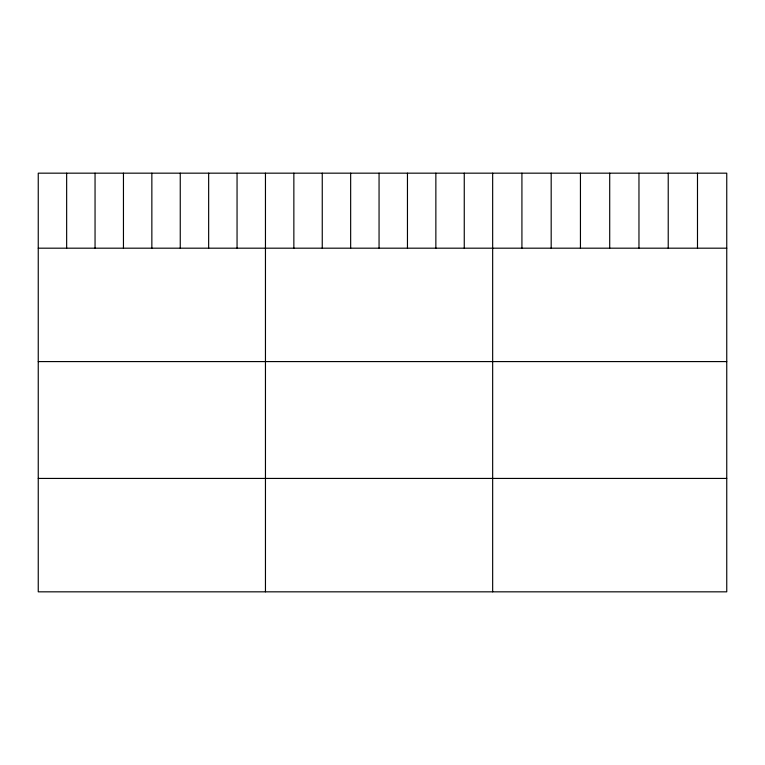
<?xml version="1.0" encoding="UTF-8"?>
<svg xmlns="http://www.w3.org/2000/svg" width="765" height="765" viewBox="0 0 765 765"><rect width="100%" height="100%" fill="white"/><g stroke="black" fill="none" stroke-linecap="round" stroke-linejoin="round"><path stroke-width="1.15" d="M726.75 248.185L726.75 591.833L38.25 591.833L38.25 173.167L726.75 173.167L726.75 248.185L38.25 248.185M38.25 361.587L726.75 361.587M38.25 478.431L726.75 478.431M697.489 173.167L697.489 248.185M668.227 173.167L668.227 248.185M638.966 173.167L638.966 248.185M609.705 173.167L609.705 248.185M580.444 173.167L580.444 248.185M551.183 173.167L551.183 248.185M521.921 173.167L521.921 248.185M492.66 173.167L492.66 591.833M464.259 173.167L464.259 248.185M435.859 173.167L435.859 248.185M407.458 173.167L407.458 248.185M379.058 173.167L379.058 248.185M350.657 173.167L350.657 248.185M322.256 173.167L322.256 248.185M293.856 173.167L293.856 248.185M265.455 173.167L265.455 591.833M237.054 173.167L237.054 248.185M208.654 173.167L208.654 248.185M180.253 173.167L180.253 248.185M151.853 173.167L151.853 248.185M123.452 173.167L123.452 248.185M95.051 173.167L95.051 248.185M66.651 173.167L66.651 248.185"/></g></svg>
